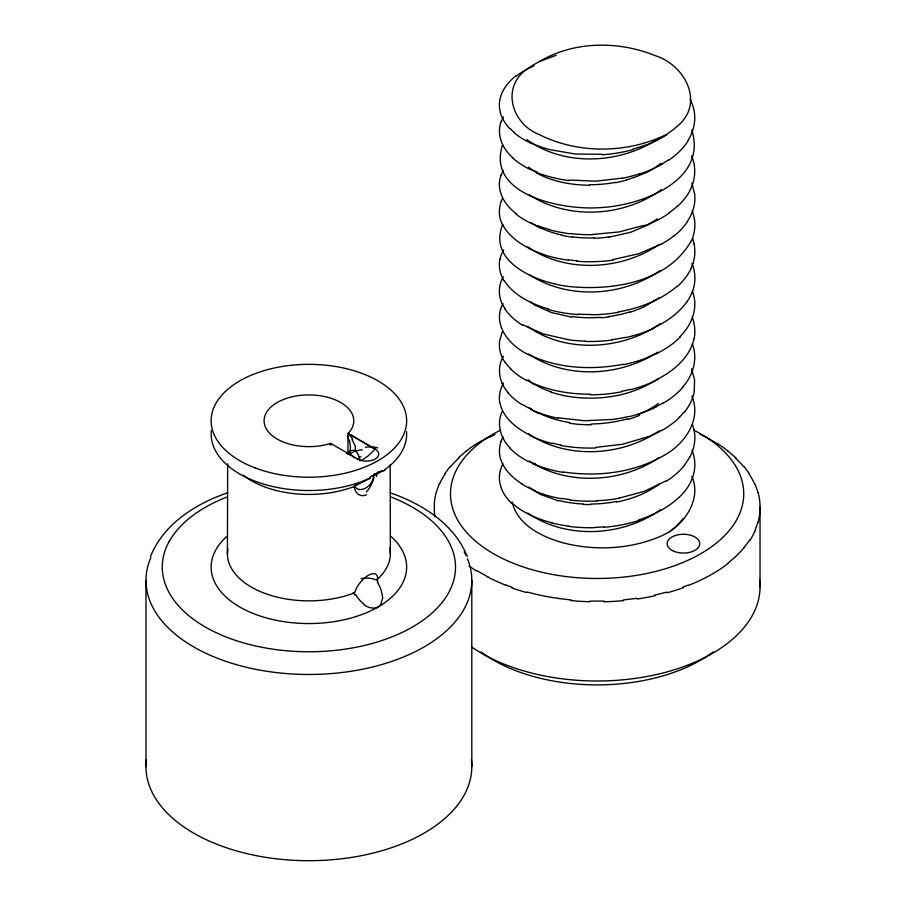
<?xml version="1.0" encoding="UTF-8"?>
<svg xmlns="http://www.w3.org/2000/svg" width="906" height="906" viewBox="0 0 906 906"><rect width="100%" height="100%" fill="white"/><g stroke="black" fill="none" stroke-linecap="round" stroke-linejoin="round"><path stroke-width="1.36" d="M347.961 453.849L348.006 433.532A44.802 25.866 0 0 0 316.454 395.299A44.802 25.866 0 0 0 264.733 425.163A44.802 25.866 0 0 0 330.724 443.374L357.847 459.161L357.326 459.761M227.429 553.804L227.655 463.793M758.186 492.841A162.933 94.065 -0.1 0 1 760.021 507.122L759.862 511.358A162.854 94.156 0.5 0 1 758.073 522.332M378.867 471.471A81.461 47.033 0 0 1 376.817 473.351L376.511 476.443M382.751 598.028L380.803 604.404M694.256 390.984L694.574 379.841L691.606 368.844M694.155 338.312C690.112 357.179 674.053 370.622 657.654 379.127M501.12 121.495C497.598 130.974 499.897 141.732 505.718 149.796A96.217 51.868 -1.8 0 0 513.43 158.38M757.892 522.309L755.174 529.908M349.875 452.502L350.475 447.53L349.569 440.814M502.32 331.675L499.546 341.132L499.399 345.922A98.641 52.865 -1.3 0 0 505.027 362.4M502.502 411.064C496.001 423.544 500.644 438.968 510.486 448.277M502.57 144.858C485.854 195.617 563.521 210.135 598.515 207.701C638.447 206.398 708.345 182.027 691.765 129.886M502.785 224.258C486.375 263.963 540.984 283.918 570.984 286.704C613.962 290.622 667.824 281.868 691.108 241.166M502.977 303.646C491.063 325.616 511.55 348.097 531.29 355.843C559.953 368.787 592.83 370.124 623.407 364.235M439.172 484.053L436.069 492.887A162.978 94.099 0 0 0 434.336 503L434.336 511.075A162.854 94.065 -0.5 0 0 434.925 516.737M150.487 556.578C163.465 523.962 195.696 503.736 227.621 492.796M689.489 191.143C695.457 180.521 696.578 167.146 691.561 155.934M503.215 276.817L501.505 280.282A96.149 51.268 0.2 0 0 499.399 289.807A98.754 52.752 -0.7 0 0 502.252 304.088M503.408 356.217C498.583 364.416 498.243 374.858 502.252 383.453M349.263 454.812L349.523 454.359A20.204 11.665 0 0 1 350.158 453.827L354.597 451.267A20.204 11.665 0 0 1 355.514 450.905L362.309 449.716M687.586 141.064C693.939 131.495 696.488 119.366 693.52 108.165A96.115 59.354 1.2 0 0 690.1 99.49M749.602 540.225L744.256 547.496M444.812 473.725L449.908 466.817M683.452 518.447L676.499 526.103L669.511 531.743A97.169 56.104 0 0 1 657.597 537.552C627.779 549.421 594.098 550.859 563.113 542.83C542.116 536.941 517.598 525.254 512.162 502.037M686.884 301.777C678.515 313.544 666.272 321.947 653.328 327.995M682.558 387.168C693.079 375.752 698.13 358.685 692.309 343.85M375.129 449.183L348.006 433.396L375.129 449.059L368.074 455.978L361.12 460.746M679.806 336.862C688.277 328.414 694.494 317.179 694.811 305.016A96.24 59.603 0.6 0 0 693.339 293.906M458.47 457.734L466.092 451.222M735.559 556.703L727.518 563.498M515.673 76.025C507.303 82.661 500.305 92.027 499.444 102.978A95.968 51.2 -0.5 0 0 500.418 112.548M678.821 497.485C667.473 508.096 653.294 515.208 638.605 519.987M373.702 474.461A4.077 2.356 0 0 0 376.737 473.419L376.817 473.351M661.471 189.479C624.359 216.942 568.39 220.271 529.387 194.892M660.089 270.475C622.796 296.76 567.462 299.988 529.002 274.439M676.793 286.455C660.349 300.611 639.262 308.176 618.164 311.992M374.053 475.435L375.956 473.963M373.816 475.627L372.706 476.477M657.031 166.353L660.87 163.386M659.16 430.894C621.561 456.511 566.284 459.716 528.198 433.498M669.511 531.743C687.099 520.27 701.085 497.383 691.935 476.386M660.61 509.625C622.977 536.522 566.318 539.885 527.813 513.045M659.602 244.212C621.912 270.339 565.956 273.51 527.745 246.851M660.146 323.714C622.32 350.158 565.695 353.657 527.428 326.364M659.477 137.905C621.459 163.918 564.846 167.293 526.862 139.581M659.206 484.132C646.759 493.498 631.799 498.968 616.646 502.06M659.681 297.474L643.113 307.361M658.209 378.425C631.097 397.247 595.831 401.562 563.872 395.673M658.707 457.892C621.414 482.943 567.507 485.944 529.398 461.109M657.711 352.162C620.157 376.522 566.273 379.523 528.572 353.986M243.159 475.174A81.461 47.033 0 0 0 353.85 486.613L370.361 477.972A97.746 56.432 0 0 1 264.054 484.234A97.746 56.432 0 0 1 211.336 430.565M533.113 464.404L534.88 463.317M665.763 480.995L644.189 491.414L619.081 498.13M649.67 224.212L630.712 232.264L609.228 237.112M661.074 244.19L638.515 253.805L612.852 259.58M687.994 585.185L682.898 587.088M380.158 471.573L381.981 470.916M382.864 470.599L382.275 470.814M647.292 437.009L622.535 444.234L595.888 447.371M644.143 225.3L619.013 231.959L592.23 234.507M628.005 419.433L631.437 418.379A79.592 47.746 -4.1 0 0 639.625 415.276M556.137 55.289L539.512 61.517C573.86 40.963 618.311 40.747 654.879 55.526C685.491 64.87 706.023 104.575 675.785 127.44A97.169 56.104 0 0 1 666.329 134.609C626.975 153.646 578.107 154.213 538.911 134.416C510.055 122.956 500.463 83.828 530.225 67.078A81.721 47.18 0 0 1 539.33 61.619M666.975 592.094L654.517 595.151M350.158 453.827A20.204 11.665 0 0 1 349.24 454.189L347.519 454.314M622.479 178.086L595.797 181.177L569.228 180.034M636.816 598.345L623.305 599.965M611.108 419.501L584.223 420.746L558.311 417.802M602.094 154.246L575.321 154.043L550.18 149.705A96.081 53.08 -3 0 1 531.72 143.295M604.019 601.097L590.055 601.097M587.609 424.778L591.335 424.778M590.474 394.246C568.594 394.167 546.295 390.373 526.737 380.214M589.534 185.232C571.505 185.051 553.09 181.88 537.054 173.306M571.21 599.987L557.484 598.356M563.328 471.958C597.303 477.111 633.69 472.932 663.758 455.548C684.29 444.563 702.093 419.659 691.788 396.001M569.432 423.261L576.578 424.167A78.981 44.654 -4.3 0 0 587.632 424.665M571.516 317.111L551.448 312.547L534.789 305.062M567.564 339.501L543.294 333.974L523.079 324.914M527.032 592.037L539.863 595.185A162.967 94.088 0 0 0 557.53 598.254M558.504 500.927L540.452 494.438L528.674 487.043M551.856 522.785C537.926 519.104 524.155 513.487 513.136 504.008M548.628 309.003C531.686 304.031 514.212 295.877 504.2 280.656M390.158 492.796C422.083 503.736 454.325 523.962 467.292 556.578M512.309 587.439L506.228 585.185M377.202 580.406L378.006 581.731M488.187 577.077L476.998 570.667M706.408 437.372L717.688 443.872M530.588 435.401C516.816 428.708 502.751 417.938 499.716 402.049M540.372 228.255L530.656 222.468M529.919 248.742C519.002 243.261 508.447 235.707 502.66 224.665M538.311 413.51L533.362 410.656A79.139 42.152 -2.3 0 1 529.07 407.507M364.189 605.117L369.478 607.643L374.269 608.175A12.786 10.396 50.8 0 0 378.006 607.02A12.786 10.396 51.8 0 0 380.792 604.393M353.034 592.784A16.297 9.411 0 0 0 353.872 593.441L354.971 595.027M354.178 593.645L353.906 593.056A81.461 47.033 0 0 1 266.681 594.03A81.461 47.033 0 0 1 227.87 548.934M521.969 483.917C512.434 477.802 503.532 469.342 500.339 458.153A98.675 52.639 -0.3 0 1 501.109 441.437M727.631 450.837L736.306 458.255M516.477 213.963C507.949 207.406 500.69 198.154 499.512 187.157M744.2 466.692L749.556 473.963M351.97 439.365L355.322 446.228L355.231 450.735A20.204 11.665 0 0 1 354.597 451.267M755.174 484.348L758.141 492.853M691.878 183.091L694.664 194.099A98.731 61.189 0.1 0 1 691.788 213.51M692.456 424.235L694.03 429.738M692.694 238.482L694.166 243.997M330.792 444.461L330.735 443.578M390.192 464.631L390.35 553.804M760.021 507.122L760.021 586.941M471.811 580.418L471.811 766.646M357.847 459.161L357.847 459.036A12.22 7.055 0 0 0 375.129 459.036A12.22 7.055 0 0 0 375.129 449.059M145.979 580.418L145.979 766.646M354.722 592.592A16.183 7.259 -50.8 0 1 368.164 575.446A16.183 7.259 -50.8 0 1 377.542 579.285M389.659 547.722A81.461 47.033 0 0 1 376.794 579.783L376.907 580.259A16.297 9.411 0 0 0 361.007 578.628M390.758 536.273A97.746 56.432 0 0 1 373.068 609.681A97.746 56.432 0 0 1 244.711 609.681A97.746 56.432 0 0 1 227.021 536.273M364.506 604.562A28.369 23.998 56.7 0 1 355.684 594.642M467.451 558.809A162.91 94.054 0 0 1 307.859 674.472A162.91 94.054 0 0 1 150.826 557.643M464.132 551.879A162.91 94.054 0 0 1 465.899 555.321M391.301 497.111A146.466 84.564 0 0 1 446.216 537.507A147.282 85.028 0 0 1 454.744 558.481A145.492 83.998 0 0 1 455.333 571.426A147.293 85.039 0 0 1 448.685 592.637A146.41 84.53 0 0 1 412.558 626.963A146.41 84.53 0 0 1 360.18 646.42A147.293 85.039 0 0 1 323.838 651.323A145.492 83.998 0 0 1 301.415 651.652A147.282 85.028 0 0 1 264.677 647.824A146.466 84.564 0 0 1 171.562 596.714A147.27 85.028 0 0 1 163.035 575.74A145.504 84.009 0 0 1 162.457 562.796A147.282 85.028 0 0 1 169.094 541.584M169.128 541.709A146.466 84.564 0 0 1 226.489 497.224M471.358 759.692A162.91 94.054 0 0 1 308.889 860.7A162.91 94.054 0 0 1 146.421 759.692M372.264 475.424A15.028 10.023 -57.6 0 1 370.18 476.952M406.545 431.675A97.746 56.432 0 0 1 384.891 469.58M375.967 474.382A14.881 6.738 -51.5 0 1 379.954 471.958M384.948 470.214A14.53 8.947 -77.8 0 1 382.932 470.939M378.448 472.943A22.684 1.291 -29.7 0 1 382.887 470.814M374.824 475.072A30.521 2.299 -35 0 1 381.29 471.279M373.918 477.179A16.115 7.678 -68.2 0 1 366.33 491.89M366.59 494.744A15.923 10.815 -70.8 0 1 354.133 486.477M353.963 486.567A4.077 2.356 0 0 0 355.752 484.291A4.326 3.613 14.3 0 1 354.008 486.613M347.553 435.684A34.983 26.659 77.4 0 1 349.138 440.916M346.534 453.204A7.984 3.545 69.5 0 1 349.24 454.189M330.826 445.276A35.232 29.388 22.8 0 1 330.112 444.45M349.523 454.359A7.984 5.47 48.2 0 1 354.087 457.802M361.03 456.805A35.662 10.442 -17.5 0 1 359.331 456.873M365.424 447.202A35.583 10.43 -17.5 0 1 377.893 447.915M359.841 460.792A7.984 3.545 69.5 0 0 355.514 450.905L355.231 450.735A7.984 5.47 48.2 0 0 348.697 453.362M376.737 473.419A4.326 2.888 25.1 0 1 374.676 473.827M373.555 474.993A11.563 7.905 -48.5 0 1 365.798 488.017A11.563 7.905 -48.5 0 1 354.665 485.763M348.663 433.77A44.575 33.658 26.9 0 1 352.661 439.161M377.372 582.139A27.089 19.83 59.2 0 1 382.581 597.983M693.883 430.225A146.625 84.654 0 0 1 702.999 552.377A146.625 84.654 0 0 1 491.222 552.377A146.625 84.654 0 0 1 500.339 430.225M727.835 563.634A162.933 94.337 0.1 0 1 688.3 585.457M744.188 547.484A162.967 94.088 0 0 1 735.479 556.669M755.445 529.953A162.854 94.326 0.4 0 1 749.998 540.304M749.092 474.053A162.967 93.85 0.5 0 1 754.845 484.393M735.831 458.425A162.876 93.68 0.4 0 1 743.781 466.805M717.779 443.827A162.989 94.099 0 0 1 727.665 450.758M700.01 434.2A163.125 94.179 0 0 1 706.318 437.326M489.183 437.394A162.978 93.42 -0.3 0 1 495.016 434.563M482.083 440.712A162.921 94.009 0 0 1 488.708 437.111M506.08 585.31A162.933 94.247 -0.1 0 1 488.028 577.167M465.82 451.392A162.933 94.247 -0.1 0 1 481.607 440.712M450.339 466.93A162.865 93.612 -0.4 0 1 458.957 457.904M439.455 484.098A162.854 93.714 -0.4 0 1 445.22 473.804M476.431 570.961A162.854 94.53 -0.4 0 1 469.059 565.933M526.601 592.558A162.876 94.734 -0.2 0 1 511.822 587.903M654.913 595.752A162.854 94.881 0.1 0 1 637.099 599.002M623.362 600.644A162.854 94.881 0.1 0 1 603.928 601.765M589.704 601.731A162.854 94.881 0.1 0 1 570.735 600.553M683.464 587.62A162.967 94.847 0.2 0 1 667.462 592.694M666.669 134.79A98.754 59.819 -2.8 0 1 645.185 145.447M644.981 145.232A96.444 57.474 -3.4 0 1 632.784 149.15M633.079 149.581A98.584 58.403 -3.5 0 1 602.139 154.801M531.414 143.499A98.607 54.009 -2.7 0 1 514.087 132.672M514.404 132.559A96.534 52.118 -1.9 0 1 509.965 128.425M509.659 128.516A98.72 53.024 -1.5 0 1 500.339 112.559M516.092 76.195A98.686 53.443 2.1 0 1 533.928 65.855M687.926 141.143A98.607 60.725 -1.6 0 1 668.685 160.249M668.3 160.034A96.432 58.63 -2.6 0 1 661.833 164.031M662.093 164.201A98.709 59.592 -3 0 1 639.579 174.02M639.432 173.839A96.172 57.169 -3.4 0 1 622.547 178.222M568.934 180.588A98.641 55.47 -3.5 0 1 536.896 172.548M537.303 172.242A96.444 53.046 -2.9 0 1 530.452 169.263M530.169 169.433A98.618 53.816 -2.5 0 1 513.249 158.448M501.335 121.517A98.629 52.707 0.8 0 1 503.532 116.897M689.681 191.177A98.641 60.838 -1.4 0 1 677.597 206.274M677.371 206.183A96.432 58.913 -2.3 0 1 668.922 212.831M669.341 213.057A98.629 60 -2.6 0 1 644.54 225.719M592.218 234.665A96.161 54.87 -3.7 0 1 570.033 233.51M569.919 233.748A98.731 55.742 -3.5 0 1 549.104 229.671M549.319 229.445A96.432 53.397 -3.1 0 1 538.039 225.753M537.586 226.092A98.595 54.269 -2.9 0 1 516.012 214.156M499.489 187.157A96.104 51.246 0.1 0 1 501.018 175.22M501.131 175.232A98.584 52.639 0.6 0 1 503.238 170.577M691.64 213.488A96.5 59.626 -1.2 0 1 687.303 221.438M687.541 221.494A98.595 60.781 -1.5 0 1 673.905 236.126M673.656 236.002A96.104 58.607 -2.5 0 1 661.199 244.28M613.011 260.158A98.595 57.338 -3.7 0 1 576.884 261.234M577.054 260.769A96.432 54.734 -3.6 0 1 568.334 259.863M568.187 260.147A98.731 55.492 -3.5 0 1 543.702 254.665M543.883 254.495A96.161 53.103 -3 0 1 529.784 248.822M502.388 224.699A98.629 52.695 -0.8 0 1 500.044 205.628A96.432 51.449 0.4 0 1 501.324 200.894M501.437 200.906A98.652 52.729 0.9 0 1 502.456 198.584M692.093 210.815A98.607 60.759 1.6 0 1 694.358 219.059M694.449 219.048A96.591 59.853 0.3 0 1 694.868 224.62A98.233 60.883 0 0 1 691.301 241.2M694.075 243.997A98.29 60.917 0.3 0 1 692.988 263.453M692.875 263.442A96.512 59.739 -0.8 0 1 690.655 268.856M690.882 268.901A98.629 60.951 -1.1 0 1 677.224 286.636M618.3 312.355A98.618 57.576 -3.7 0 1 591.312 314.778M591.346 314.484A96.444 55.164 -3.7 0 1 577.96 314.076M577.779 314.563A98.641 56.036 -3.6 0 1 548.198 309.456M503.985 280.69A98.709 52.786 -1 0 1 499.41 266.545A96.432 51.416 0 0 1 499.84 259.354M499.942 259.354A98.607 52.605 0.3 0 1 503.532 249.999M691.924 263.487A98.641 60.679 1.7 0 1 692.92 266.205M693.045 266.194A96.591 59.796 0.7 0 1 694.37 271.721A98.686 61.166 0.2 0 1 692.614 291.166M692.512 291.154A96.002 59.388 -0.9 0 1 686.975 301.8M653.713 328.312A98.72 59.207 -3.2 0 1 625.355 337.689M625.174 337.338A96.534 56.67 -3.6 0 1 612.003 339.637M612.116 340.033A98.618 57.508 -3.7 0 1 584.993 341.415M585.061 341.098A96.081 54.79 -3.7 0 1 567.484 339.637M522.535 325.175A98.573 53.477 -2.2 0 1 504.744 308.697M505.016 308.64A96.444 51.676 -1.2 0 1 502.388 304.065M692.365 291.188A98.573 60.759 1.5 0 1 693.271 293.918M680.247 337.021A98.618 60.362 -2.2 0 1 655.955 353.929M655.593 353.634A96.557 58.154 -3.1 0 1 648.141 356.941M648.436 357.213A98.256 58.867 -3.2 0 1 623.611 364.654M692.218 317.055A96.67 59.796 1 0 1 693.656 321.619M693.554 321.63A98.754 61.155 0.6 0 1 694.234 338.323M658.05 379.41A98.267 59.128 -3.1 0 1 630.519 389.693M630.316 389.365A96.546 57.078 -3.5 0 1 621.72 391.29M621.924 391.743A98.618 57.939 -3.6 0 1 590.406 394.823M526.375 380.418A98.584 53.635 -2.4 0 1 510.61 368.935M510.825 368.855A96.455 51.846 -1.6 0 1 505.333 362.332M682.898 387.281A98.618 60.498 -2 0 1 663.543 402.989M663.226 402.796A96.546 58.482 -2.8 0 1 656.318 406.511M656.657 406.76A98.709 59.343 -3.1 0 1 628.821 416.737M628.651 416.454A95.979 56.591 -3.6 0 1 611.142 419.648M557.983 418.232A98.697 55.04 -3.3 0 1 531.471 409.693M531.822 409.467A96.58 52.752 -2.6 0 1 522.422 404.461M522.06 404.642A98.641 53.613 -2.3 0 1 507.802 392.558M508.017 392.502A96.059 51.551 -1.4 0 1 502.196 383.465M694.358 390.984A98.641 61.087 -0.6 0 1 684.211 412.411M683.905 412.321A96.444 59.309 -1.8 0 1 679.398 417.202M679.636 417.292A98.607 60.328 -2.2 0 1 662.116 430.327M661.935 430.203A96.229 58.165 -2.9 0 1 647.405 437.111M595.865 447.972A98.629 56.614 -3.7 0 1 560.463 445.401M560.746 444.982A96.523 54.088 -3.4 0 1 552.547 443.215M552.252 443.544A98.278 54.722 -3.3 0 1 530.18 435.673M499.625 402.049A98.584 52.571 -0.2 0 1 503.521 383.102M563.045 472.388A98.244 54.983 -3.4 0 1 535.627 464.733M535.956 464.495A96.568 53.069 -2.8 0 1 529.206 461.448M528.742 461.72A98.607 53.896 -2.6 0 1 510.067 448.413M693.996 429.738A96.149 59.603 0.2 0 1 694.37 443.657A98.743 61.178 -0.4 0 1 689.715 457.315M689.568 457.281A96.444 59.479 -1.4 0 1 684.324 465.038M684.653 465.14A98.584 60.645 -1.7 0 1 666.216 481.267M619.138 498.277A96.093 55.968 -3.7 0 1 596.794 500.724M596.794 501.063A98.595 56.84 -3.7 0 1 569.942 500.01M570.123 499.648A96.512 54.485 -3.5 0 1 561.595 498.368M561.346 498.742A98.72 55.198 -3.4 0 1 534.223 490.769M534.506 490.565A95.957 52.593 -2.7 0 1 521.845 483.974M500.995 441.426A96.749 51.653 0.6 0 1 503.045 436.771M692.003 450.146A98.607 60.928 1.1 0 1 694.834 465.809A96.432 59.773 -0.1 0 1 694.177 471.38A98.72 61.132 -0.6 0 1 687.484 487.609A96.172 59.252 -1.6 0 1 678.934 497.519M639.002 520.452A98.629 58.505 -3.5 0 1 604.053 527.303M603.996 526.828A96.432 55.889 -3.7 0 1 595.004 527.349M594.993 527.654A98.629 56.58 -3.7 0 1 568.266 526.307M568.379 526.103A96.217 54.167 -3.5 0 1 551.743 522.898M512.637 504.166A98.629 53.103 -1.7 0 1 500.599 486.205M500.724 486.194A96.5 51.517 -0.6 0 1 499.636 481.426A98.528 52.537 -0.1 0 1 501.437 467.122A96.251 51.416 0.8 0 1 502.932 463.623M583.328 504.019A82.242 45.538 -3.9 0 1 558.877 500.52M590.633 504.551A80.509 45.674 -4.4 0 1 583.215 504.404M616.408 501.516A82.219 47.021 -4.4 0 1 590.689 504.053M569.885 422.57A83.182 44.96 -3.1 0 1 539.036 413.091M627.552 418.799A82.82 47.61 -4.5 0 1 591.425 423.985M658.3 403.566A82.004 49.468 -3.9 0 1 638.651 414.325M530.316 381.392A82.242 43.273 -1.2 0 1 528.266 379.784M534.393 384.608A80.475 42.922 -2.4 0 1 529.885 381.551M551.244 391.879A82.219 44.077 -2.7 0 1 534.755 384.427M563.974 395.537A80.215 43.918 -3.6 0 1 550.95 392.117M534.925 304.994A80.136 42.593 -2.2 0 1 530.361 301.97M601.006 317.304A82.231 46.217 -4.2 0 1 571.833 316.556M608.492 316.998A80.498 46.58 -4.5 0 1 601.052 317.791M629.749 311.958A82.231 47.973 -4.4 0 1 608.39 316.602M643 307.259A80.204 47.973 -4.1 0 1 629.964 312.23M562.128 235.118A82.333 44.598 -3.2 0 1 540.825 227.984M572.309 237.168A80.725 44.7 -3.9 0 1 561.913 235.379M594.325 237.904A82.321 46.115 -4.2 0 1 572.467 236.885M609.183 236.964A80.124 46.115 -4.5 0 1 594.302 238.244M657.235 218.856A82.208 50.26 -3.4 0 1 649.183 223.873M537.518 173.069A82.367 43.635 -1.9 0 1 528.425 167.044M615.412 182.4A82.333 47.237 -4.4 0 1 589.613 184.733M626.227 180.203A80.725 47.463 -4.4 0 1 615.525 182.684M645.548 172.627A82.321 48.958 -4.2 0 1 626.057 179.943M656.907 166.285A80.124 48.731 -3.6 0 1 645.819 172.842M759.579 579.987A162.91 94.054 0 0 1 658.243 674.121A162.91 94.054 0 0 1 472.026 647.201M713.305 651.856A146.41 84.53 0 0 1 700.78 660.089A146.41 84.53 0 0 1 648.402 679.545A147.293 85.039 0 0 1 612.048 684.449A145.492 83.998 0 0 1 589.625 684.789A147.282 85.028 0 0 1 552.898 680.95A146.466 84.564 0 0 1 480.916 651.856M255.458 468.04A97.746 56.432 0 0 0 406.488 423.883A97.746 56.432 0 0 0 264.722 370.441A97.746 56.432 0 0 0 255.458 468.04M673.871 551.278A16.297 9.411 0 0 0 699.636 544.631A16.297 9.411 0 0 0 676.782 535.072A16.297 9.411 0 0 0 673.871 551.278"/></g></svg>
